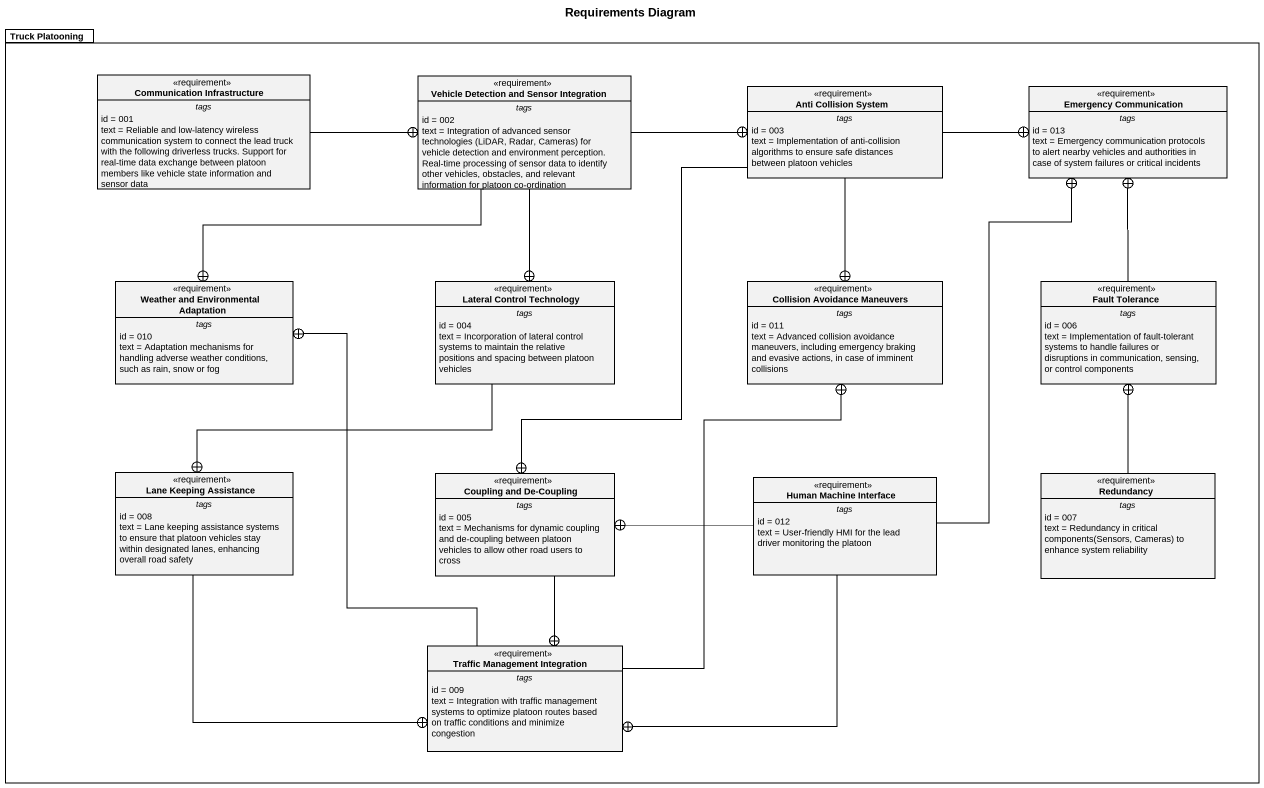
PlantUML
@startuml
title Requirements Diagram
hide circle
hide empty members
package "Truck Platooning" as Truck_Platooning {
  class "Communication Infrastructure" as Communication_Infrastructure <<requirement>> {
    -- tags --
    id = 001
    text = Reliable and low-latency wireless communication system to connect the lead truck with the following driverless trucks. Support for real-time data exchange between platoon members like vehicle state information and sensor data
  }
  class "Vehicle Detection and Sensor Integration" as Vehicle_Detection_and <<requirement>> {
    -- tags --
    id = 002
    {field} text = Integration of advanced sensor technologies (LiDAR, Radar, Cameras) for vehicle detection and environment perception. Real-time processing of sensor data to identify other vehicles, obstacles, and relevant information for platoon co-ordination
  }
  class "Anti Collision System" as Anti_Collision_System <<requirement>> {
    -- tags --
    id = 003
    text = Implementation of anti-collision algorithms to ensure safe distances between platoon vehicles
  }
  class "Emergency Communication" as Emergency_Communication <<requirement>> {
    -- tags --
    id = 013
    text = Emergency communication protocols to alert nearby vehicles and authorities in case of system failures or critical incidents
  }
  class "Weather and Environmental Adaptation" as Weather_and_Environmental <<requirement>> {
    -- tags --
    id = 010
    text = Adaptation mechanisms for handling adverse weather conditions, such as rain, snow or fog
  }
  class "Lateral Control Technology" as Lateral_Control_Technology <<requirement>> {
    -- tags --
    id = 004
    text = Incorporation of lateral control systems to maintain the relative positions and spacing between platoon vehicles
  }
  class "Collision Avoidance Maneuvers" as Collision_Avoidance <<requirement>> {
    -- tags --
    id = 011
    text = Advanced collision avoidance maneuvers, including emergency braking and evasive actions, in case of imminent collisions
  }
  class "Fault Tolerance" as Fault_Tolerance <<requirement>> {
    -- tags --
    id = 006
    text = Implementation of fault-tolerant systems to handle failures or disruptions in communication, sensing, or control components
  }
  class "Lane Keeping Assistance" as Lane_Keeping_Assistance <<requirement>> {
    -- tags --
    id = 008
    text = Lane keeping assistance systems to ensure that platoon vehicles stay within designated lanes, enhancing overall road safety
  }
  class "Coupling and De-Coupling" as Coupling_and_De_Coupling <<requirement>> {
    -- tags --
    id = 005
    text = Mechanisms for dynamic coupling and de-coupling between platoon vehicles to allow other road users to cross
  }
  class "Human Machine Interface" as Human_Machine_Interface <<requirement>> {
    -- tags --
    id = 012
    text = User-friendly HMI for the lead driver monitoring the platoon
  }
  class Redundancy <<requirement>> {
    -- tags --
    id = 007
    {field} text = Redundancy in critical components(Sensors, Cameras) to enhance system reliability
  }
  class "Traffic Management Integration" as Traffic_Management <<requirement>> {
    -- tags --
    id = 009
    text = Integration with traffic management systems to optimize platoon routes based on traffic conditions and minimize congestion
  }
}
Communication_Infrastructure -right-+ Vehicle_Detection_and
Vehicle_Detection_and -right-+ Anti_Collision_System
Vehicle_Detection_and --+ Weather_and_Environmental
Vehicle_Detection_and --+ Lateral_Control_Technology
Anti_Collision_System -right-+ Emergency_Communication
Anti_Collision_System --+ Collision_Avoidance
Anti_Collision_System --+ Coupling_and_De_Coupling
Lateral_Control_Technology -left-+ Lane_Keeping_Assistance
Fault_Tolerance -up-+ Emergency_Communication
Lane_Keeping_Assistance -right-+ Traffic_Management
Coupling_and_De_Coupling --+ Traffic_Management
Human_Machine_Interface -up-+ Emergency_Communication
Human_Machine_Interface -left-+ Coupling_and_De_Coupling
Human_Machine_Interface -left-+ Traffic_Management
Redundancy -up-+ Fault_Tolerance
Traffic_Management -up-+ Weather_and_Environmental
Traffic_Management -up-+ Collision_Avoidance
@enduml
